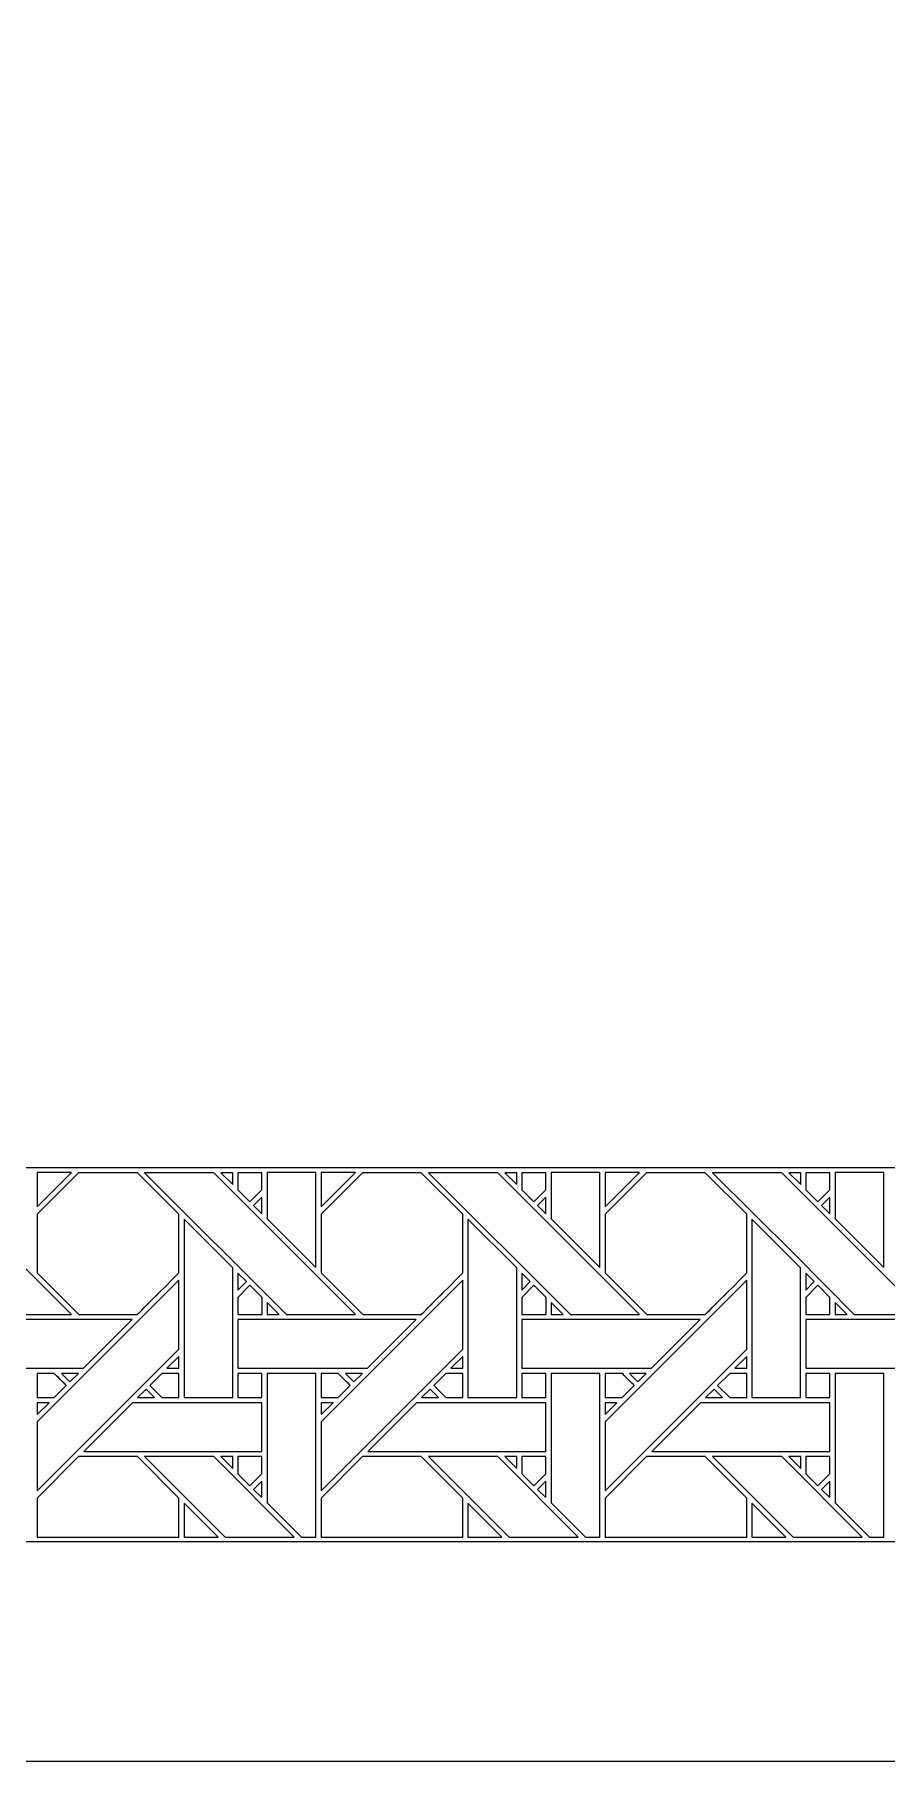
# Model space of a CAD drawing. Header units: inches. Extents: x 6.4 to 18.4, y 3.1 to 15.1.
# Drawn here: x 9.77 to 12.61, y 3.09 to 8.87 of the extents above; entities that cross this region are included whole.
import ezdxf

# ---------------------------------------------------------------- set-up
doc = ezdxf.new("R2010")
doc.units = ezdxf.units.IN
doc.header["$MEASUREMENT"] = 0
doc.layers.add('Design', color=7, linetype='Continuous', lineweight=0)

msp = doc.modelspace()

# ---------------------------------------------------------------- linework, layer by layer
at = {"layer": 'Design'}
for points, knots in [([(18.3821, 15.0948), (18.3821, 15.0948), (6.3829, 15.0948), (6.3829, 15.0948), (6.3829, 15.0948), (6.3829, 3.0948), (6.3829, 3.0948), (6.3829, 3.0948), (18.3829, 3.0948), (18.3829, 3.0948), (18.3829, 3.0948), (18.3829, 15.0948), (18.3829, 15.0948), (18.3829, 15.0948), (18.3821, 15.0948), (18.3821, 15.0948)], [0, 0, 0, 0, 1, 1, 1, 2, 2, 2, 3, 3, 3, 4, 4, 4, 5, 5, 5, 5]), ([(17.6485, 14.3611), (17.6485, 14.3611), (7.1165, 14.3611), (7.1165, 14.3611), (7.1165, 14.3611), (7.1165, 3.8284), (7.1165, 3.8284), (7.1165, 3.8284), (17.6492, 3.8284), (17.6492, 3.8284), (17.6492, 3.8284), (17.6492, 14.3611), (17.6492, 14.3611), (17.6492, 14.3611), (17.6485, 14.3611), (17.6485, 14.3611)], [0, 0, 0, 0, 1, 1, 1, 2, 2, 2, 3, 3, 3, 4, 4, 4, 5, 5, 5, 5]), ([(8.3676, 5.0795), (8.3676, 5.0795), (8.3676, 13.1101), (8.3676, 13.1101), (8.3676, 13.1101), (16.3981, 13.1101), (16.3981, 13.1101), (16.3981, 13.1101), (16.3981, 5.0795), (16.3981, 5.0795), (16.3981, 5.0795), (8.3676, 5.0795), (8.3676, 5.0795)], [0, 0, 0, 0, 1, 1, 1, 2, 2, 2, 3, 3, 3, 4, 4, 4, 4]), ([(9.1846, 5.0624), (9.1846, 5.0624), (9.4156, 5.0624), (9.4156, 5.0624), (9.4156, 5.0624), (9.8892, 4.5888), (9.8892, 4.5888), (9.8892, 4.5888), (9.6582, 4.5888), (9.6582, 4.5888), (9.6582, 4.5888), (9.1846, 5.0624), (9.1846, 5.0624)], [0, 0, 0, 0, 1, 1, 1, 2, 2, 2, 3, 3, 3, 4, 4, 4, 4]), ([(9.7742, 5.0628), (9.7742, 5.0628), (9.8889, 5.0628), (9.8889, 5.0628), (9.8889, 5.0628), (9.7742, 4.9481), (9.7742, 4.9481), (9.7742, 4.9481), (9.7742, 5.0628), (9.7742, 5.0628)], [0, 0, 0, 0, 1, 1, 1, 2, 2, 2, 3, 3, 3, 3]), ([(9.7742, 4.728), (9.7742, 4.728), (9.7742, 4.9237), (9.7742, 4.9237), (9.7742, 4.9237), (9.9129, 5.0624), (9.9129, 5.0624), (9.9129, 5.0624), (10.1091, 5.0624), (10.1091, 5.0624), (10.1091, 5.0624), (10.2478, 4.9237), (10.2478, 4.9237), (10.2478, 4.9237), (10.2478, 4.7274), (10.2478, 4.7274), (10.23, 4.7095), (10.1181, 4.5978), (10.1091, 4.5888), (10.1091, 4.5888), (9.9134, 4.5888), (9.9134, 4.5888), (9.9134, 4.5888), (9.7742, 4.728), (9.7742, 4.728)], [0, 0, 0, 0, 1, 1, 1, 2, 2, 2, 3, 3, 3, 4, 4, 4, 5, 5, 5, 6, 6, 6, 7, 7, 7, 8, 8, 8, 8]), ([(9.7742, 4.728), (9.7742, 4.728), (9.7742, 4.9237), (9.7742, 4.9237), (9.7742, 4.9237), (9.9129, 5.0624), (9.9129, 5.0624), (9.9129, 5.0624), (10.1091, 5.0624), (10.1091, 5.0624), (10.1091, 5.0624), (10.2478, 4.9237), (10.2478, 4.9237), (10.2478, 4.9237), (10.2478, 4.7274), (10.2478, 4.7274), (10.2299, 4.7094), (10.118, 4.5977), (10.1091, 4.5888), (10.1091, 4.5888), (9.9134, 4.5888), (9.9134, 4.5888), (9.9134, 4.5888), (9.7742, 4.728), (9.7742, 4.728)], [0, 0, 0, 0, 1, 1, 1, 2, 2, 2, 3, 3, 3, 4, 4, 4, 5, 5, 5, 6, 6, 6, 7, 7, 7, 8, 8, 8, 8]), ([(10.1334, 5.0624), (10.1334, 5.0624), (10.3643, 5.0624), (10.3643, 5.0624), (10.3643, 5.0624), (10.838, 4.5888), (10.838, 4.5888), (10.838, 4.5888), (10.6069, 4.5888), (10.6069, 4.5888), (10.6069, 4.5888), (10.1334, 5.0624), (10.1334, 5.0624)], [0, 0, 0, 0, 1, 1, 1, 2, 2, 2, 3, 3, 3, 4, 4, 4, 4]), ([(10.4279, 5.0624), (10.4279, 5.0624), (10.4279, 5.0226), (10.4279, 5.0226), (10.4279, 5.0226), (10.3884, 5.0624), (10.3884, 5.0624), (10.3884, 5.0624), (10.4279, 5.0624), (10.4279, 5.0624)], [0, 0, 0, 0, 1, 1, 1, 2, 2, 2, 3, 3, 3, 3]), ([(10.5253, 5.0624), (10.5253, 5.0624), (10.5253, 5.0048), (10.5253, 5.0048), (10.5253, 5.0048), (10.4854, 4.9648), (10.4854, 4.9648), (10.4854, 4.9648), (10.445, 5.0052), (10.445, 5.0052), (10.445, 5.0052), (10.445, 5.0624), (10.445, 5.0624), (10.445, 5.0624), (10.5253, 5.0624), (10.5253, 5.0624)], [0, 0, 0, 0, 1, 1, 1, 2, 2, 2, 3, 3, 3, 4, 4, 4, 5, 5, 5, 5]), ([(10.4854, 4.9648), (10.4854, 4.9648), (10.445, 5.0052), (10.445, 5.0052), (10.445, 5.0052), (10.445, 5.0624), (10.445, 5.0624), (10.445, 5.0624), (10.5253, 5.0624), (10.5253, 5.0624), (10.5253, 5.0624), (10.5253, 5.0048), (10.5253, 5.0048), (10.5253, 5.0048), (10.4854, 4.9648), (10.4854, 4.9648)], [0, 0, 0, 0, 1, 1, 1, 2, 2, 2, 3, 3, 3, 4, 4, 4, 5, 5, 5, 5]), ([(10.5429, 5.0628), (10.5429, 5.0628), (10.7058, 5.0628), (10.7058, 5.0628), (10.7058, 5.0628), (10.7058, 4.7452), (10.7058, 4.7452), (10.7058, 4.7452), (10.5429, 4.9081), (10.5429, 4.9081), (10.5429, 4.9081), (10.5429, 5.0628), (10.5429, 5.0628)], [0, 0, 0, 0, 1, 1, 1, 2, 2, 2, 3, 3, 3, 4, 4, 4, 4]), ([(10.7229, 5.0628), (10.7229, 5.0628), (10.8377, 5.0628), (10.8377, 5.0628), (10.8377, 5.0628), (10.7229, 4.9481), (10.7229, 4.9481), (10.7229, 4.9481), (10.7229, 5.0628), (10.7229, 5.0628)], [0, 0, 0, 0, 1, 1, 1, 2, 2, 2, 3, 3, 3, 3]), ([(10.7229, 4.728), (10.7229, 4.728), (10.7229, 4.9237), (10.7229, 4.9237), (10.7229, 4.9237), (10.8616, 5.0624), (10.8616, 5.0624), (10.8616, 5.0624), (11.0578, 5.0624), (11.0578, 5.0624), (11.0578, 5.0624), (11.1966, 4.9237), (11.1966, 4.9237), (11.1966, 4.9237), (11.1966, 4.7274), (11.1966, 4.7274), (11.1788, 4.7095), (11.0669, 4.5978), (11.0579, 4.5888), (11.0579, 4.5888), (10.8622, 4.5888), (10.8622, 4.5888), (10.8622, 4.5888), (10.7229, 4.728), (10.7229, 4.728)], [0, 0, 0, 0, 1, 1, 1, 2, 2, 2, 3, 3, 3, 4, 4, 4, 5, 5, 5, 6, 6, 6, 7, 7, 7, 8, 8, 8, 8]), ([(10.7229, 4.728), (10.7229, 4.728), (10.7229, 4.9237), (10.7229, 4.9237), (10.7229, 4.9237), (10.8616, 5.0624), (10.8616, 5.0624), (10.8616, 5.0624), (11.0578, 5.0624), (11.0578, 5.0624), (11.0578, 5.0624), (11.1966, 4.9237), (11.1966, 4.9237), (11.1966, 4.9237), (11.1966, 4.7274), (11.1966, 4.7274), (11.1786, 4.7094), (11.0668, 4.5977), (11.0579, 4.5888), (11.0579, 4.5888), (10.8622, 4.5888), (10.8622, 4.5888), (10.8622, 4.5888), (10.7229, 4.728), (10.7229, 4.728)], [0, 0, 0, 0, 1, 1, 1, 2, 2, 2, 3, 3, 3, 4, 4, 4, 5, 5, 5, 6, 6, 6, 7, 7, 7, 8, 8, 8, 8]), ([(11.0821, 5.0624), (11.0821, 5.0624), (11.313, 5.0624), (11.313, 5.0624), (11.313, 5.0624), (11.7867, 4.5888), (11.7867, 4.5888), (11.7867, 4.5888), (11.5557, 4.5888), (11.5557, 4.5888), (11.5557, 4.5888), (11.0821, 5.0624), (11.0821, 5.0624)], [0, 0, 0, 0, 1, 1, 1, 2, 2, 2, 3, 3, 3, 4, 4, 4, 4]), ([(11.3766, 5.0624), (11.3766, 5.0624), (11.3766, 5.0226), (11.3766, 5.0226), (11.3766, 5.0226), (11.3372, 5.0624), (11.3372, 5.0624), (11.3372, 5.0624), (11.3766, 5.0624), (11.3766, 5.0624)], [0, 0, 0, 0, 1, 1, 1, 2, 2, 2, 3, 3, 3, 3]), ([(11.474, 5.0624), (11.474, 5.0624), (11.474, 5.0048), (11.474, 5.0048), (11.474, 5.0048), (11.4341, 4.9648), (11.4341, 4.9648), (11.4341, 4.9648), (11.3938, 5.0052), (11.3938, 5.0052), (11.3938, 5.0052), (11.3938, 5.0624), (11.3938, 5.0624), (11.3938, 5.0624), (11.474, 5.0624), (11.474, 5.0624)], [0, 0, 0, 0, 1, 1, 1, 2, 2, 2, 3, 3, 3, 4, 4, 4, 5, 5, 5, 5]), ([(11.4341, 4.9648), (11.4341, 4.9648), (11.3938, 5.0052), (11.3938, 5.0052), (11.3938, 5.0052), (11.3938, 5.0624), (11.3938, 5.0624), (11.3938, 5.0624), (11.474, 5.0624), (11.474, 5.0624), (11.474, 5.0624), (11.474, 5.0048), (11.474, 5.0048), (11.474, 5.0048), (11.4341, 4.9648), (11.4341, 4.9648)], [0, 0, 0, 0, 1, 1, 1, 2, 2, 2, 3, 3, 3, 4, 4, 4, 5, 5, 5, 5]), ([(11.4916, 5.0628), (11.4916, 5.0628), (11.6545, 5.0628), (11.6545, 5.0628), (11.6545, 5.0628), (11.6545, 4.7452), (11.6545, 4.7452), (11.6545, 4.7452), (11.4916, 4.9081), (11.4916, 4.9081), (11.4916, 4.9081), (11.4916, 5.0628), (11.4916, 5.0628)], [0, 0, 0, 0, 1, 1, 1, 2, 2, 2, 3, 3, 3, 4, 4, 4, 4]), ([(11.6717, 5.0628), (11.6717, 5.0628), (11.7864, 5.0628), (11.7864, 5.0628), (11.7864, 5.0628), (11.6717, 4.9481), (11.6717, 4.9481), (11.6717, 4.9481), (11.6717, 5.0628), (11.6717, 5.0628)], [0, 0, 0, 0, 1, 1, 1, 2, 2, 2, 3, 3, 3, 3]), ([(11.6717, 4.728), (11.6717, 4.728), (11.6717, 4.9237), (11.6717, 4.9237), (11.6717, 4.9237), (11.8104, 5.0624), (11.8104, 5.0624), (11.8104, 5.0624), (12.0066, 5.0624), (12.0066, 5.0624), (12.0066, 5.0624), (12.1453, 4.9237), (12.1453, 4.9237), (12.1453, 4.9237), (12.1453, 4.7274), (12.1453, 4.7274), (12.1275, 4.7095), (12.0156, 4.5978), (12.0066, 4.5888), (12.0066, 4.5888), (11.8109, 4.5888), (11.8109, 4.5888), (11.8109, 4.5888), (11.6717, 4.728), (11.6717, 4.728)], [0, 0, 0, 0, 1, 1, 1, 2, 2, 2, 3, 3, 3, 4, 4, 4, 5, 5, 5, 6, 6, 6, 7, 7, 7, 8, 8, 8, 8]), ([(11.6717, 4.728), (11.6717, 4.728), (11.6717, 4.9237), (11.6717, 4.9237), (11.6717, 4.9237), (11.8104, 5.0624), (11.8104, 5.0624), (11.8104, 5.0624), (12.0066, 5.0624), (12.0066, 5.0624), (12.0066, 5.0624), (12.1453, 4.9237), (12.1453, 4.9237), (12.1453, 4.9237), (12.1453, 4.7274), (12.1453, 4.7274), (12.1274, 4.7094), (12.0155, 4.5977), (12.0066, 4.5888), (12.0066, 4.5888), (11.8109, 4.5888), (11.8109, 4.5888), (11.8109, 4.5888), (11.6717, 4.728), (11.6717, 4.728)], [0, 0, 0, 0, 1, 1, 1, 2, 2, 2, 3, 3, 3, 4, 4, 4, 5, 5, 5, 6, 6, 6, 7, 7, 7, 8, 8, 8, 8]), ([(12.3052, 4.7887), (12.3052, 4.7887), (12.0308, 5.0624), (12.0308, 5.0624), (12.0308, 5.0624), (12.2618, 5.0624), (12.2618, 5.0624), (12.2618, 5.0624), (12.7354, 4.5888), (12.7354, 4.5888), (12.7354, 4.5888), (12.5044, 4.5888), (12.5044, 4.5888), (12.5044, 4.5888), (12.3052, 4.7887), (12.3052, 4.7887)], [0, 0, 0, 0, 1, 1, 1, 2, 2, 2, 3, 3, 3, 4, 4, 4, 5, 5, 5, 5]), ([(12.3253, 5.0624), (12.3253, 5.0624), (12.3253, 5.0226), (12.3253, 5.0226), (12.3253, 5.0226), (12.2859, 5.0624), (12.2859, 5.0624), (12.2859, 5.0624), (12.3253, 5.0624), (12.3253, 5.0624)], [0, 0, 0, 0, 1, 1, 1, 2, 2, 2, 3, 3, 3, 3]), ([(12.4228, 5.0624), (12.4228, 5.0624), (12.4228, 5.0048), (12.4228, 5.0048), (12.4228, 5.0048), (12.3828, 4.9648), (12.3828, 4.9648), (12.3828, 4.9648), (12.3425, 5.0052), (12.3425, 5.0052), (12.3425, 5.0052), (12.3425, 5.0624), (12.3425, 5.0624), (12.3425, 5.0624), (12.4228, 5.0624), (12.4228, 5.0624)], [0, 0, 0, 0, 1, 1, 1, 2, 2, 2, 3, 3, 3, 4, 4, 4, 5, 5, 5, 5]), ([(12.3828, 4.9648), (12.3828, 4.9648), (12.3425, 5.0052), (12.3425, 5.0052), (12.3425, 5.0052), (12.3425, 5.0624), (12.3425, 5.0624), (12.3425, 5.0624), (12.4228, 5.0624), (12.4228, 5.0624), (12.4228, 5.0624), (12.4228, 5.0048), (12.4228, 5.0048), (12.4228, 5.0048), (12.3828, 4.9648), (12.3828, 4.9648)], [0, 0, 0, 0, 1, 1, 1, 2, 2, 2, 3, 3, 3, 4, 4, 4, 5, 5, 5, 5]), ([(12.4403, 5.0628), (12.4403, 5.0628), (12.6032, 5.0628), (12.6032, 5.0628), (12.6032, 5.0628), (12.6032, 4.7452), (12.6032, 4.7452), (12.6032, 4.7452), (12.4403, 4.9081), (12.4403, 4.9081), (12.4403, 4.9081), (12.4403, 5.0628), (12.4403, 5.0628)], [0, 0, 0, 0, 1, 1, 1, 2, 2, 2, 3, 3, 3, 4, 4, 4, 4]), ([(10.5253, 4.9806), (10.5253, 4.9806), (10.5253, 4.9254), (10.5253, 4.9254), (10.5253, 4.9254), (10.4976, 4.9528), (10.4976, 4.9528), (10.4976, 4.9528), (10.5253, 4.9806), (10.5253, 4.9806)], [0, 0, 0, 0, 1, 1, 1, 2, 2, 2, 3, 3, 3, 3]), ([(11.4741, 4.9806), (11.4741, 4.9806), (11.4741, 4.9254), (11.4741, 4.9254), (11.4741, 4.9254), (11.4463, 4.9528), (11.4463, 4.9528), (11.4463, 4.9528), (11.4741, 4.9806), (11.4741, 4.9806)], [0, 0, 0, 0, 1, 1, 1, 2, 2, 2, 3, 3, 3, 3]), ([(12.4228, 4.9806), (12.4228, 4.9806), (12.4228, 4.9254), (12.4228, 4.9254), (12.4228, 4.9254), (12.395, 4.9528), (12.395, 4.9528), (12.395, 4.9528), (12.4228, 4.9806), (12.4228, 4.9806)], [0, 0, 0, 0, 1, 1, 1, 2, 2, 2, 3, 3, 3, 3]), ([(10.4278, 4.7445), (10.4278, 4.7445), (10.4278, 4.3108), (10.4278, 4.3108), (10.4278, 4.3108), (10.265, 4.3108), (10.265, 4.3108), (10.265, 4.3108), (10.265, 4.9066), (10.265, 4.9066), (10.265, 4.9066), (10.4278, 4.7445), (10.4278, 4.7445)], [0, 0, 0, 0, 1, 1, 1, 2, 2, 2, 3, 3, 3, 4, 4, 4, 4]), ([(11.3765, 4.7445), (11.3765, 4.7445), (11.3765, 4.3108), (11.3765, 4.3108), (11.3765, 4.3108), (11.2137, 4.3108), (11.2137, 4.3108), (11.2137, 4.3108), (11.2137, 4.9066), (11.2137, 4.9066), (11.2137, 4.9066), (11.3765, 4.7445), (11.3765, 4.7445)], [0, 0, 0, 0, 1, 1, 1, 2, 2, 2, 3, 3, 3, 4, 4, 4, 4]), ([(12.3252, 4.7444), (12.3252, 4.7444), (12.3252, 4.3108), (12.3252, 4.3108), (12.3252, 4.3108), (12.1625, 4.3108), (12.1625, 4.3108), (12.1625, 4.3108), (12.1625, 4.9066), (12.1625, 4.9066), (12.1625, 4.9066), (12.3252, 4.7444), (12.3252, 4.7444)], [0, 0, 0, 0, 1, 1, 1, 2, 2, 2, 3, 3, 3, 4, 4, 4, 4]), ([(9.7742, 4.2294), (9.7742, 4.2294), (10.2479, 4.703), (10.2479, 4.703), (10.2479, 4.703), (10.2479, 4.473), (10.2479, 4.473), (10.2479, 4.473), (9.7742, 3.9994), (9.7742, 3.9994), (9.7742, 3.9994), (9.7742, 4.2294), (9.7742, 4.2294)], [0, 0, 0, 0, 1, 1, 1, 2, 2, 2, 3, 3, 3, 4, 4, 4, 4]), ([(10.4451, 4.6702), (10.4451, 4.6702), (10.4451, 4.727), (10.4451, 4.727), (10.4451, 4.727), (10.4733, 4.6984), (10.4733, 4.6984), (10.4733, 4.6984), (10.4451, 4.6702), (10.4451, 4.6702)], [0, 0, 0, 0, 1, 1, 1, 2, 2, 2, 3, 3, 3, 3]), ([(10.5257, 4.5885), (10.5257, 4.5885), (10.4451, 4.5885), (10.4451, 4.5885), (10.4451, 4.5885), (10.4451, 4.6458), (10.4451, 4.6458), (10.4451, 4.6458), (10.4854, 4.6861), (10.4854, 4.6861), (10.4854, 4.6861), (10.5257, 4.6458), (10.5257, 4.6458), (10.5257, 4.6458), (10.5257, 4.5885), (10.5257, 4.5885)], [0, 0, 0, 0, 1, 1, 1, 2, 2, 2, 3, 3, 3, 4, 4, 4, 5, 5, 5, 5]), ([(10.4451, 4.5885), (10.4451, 4.5885), (10.4451, 4.6458), (10.4451, 4.6458), (10.4451, 4.6458), (10.4854, 4.6861), (10.4854, 4.6861), (10.4854, 4.6861), (10.5257, 4.6458), (10.5257, 4.6458), (10.5257, 4.6458), (10.5257, 4.5885), (10.5257, 4.5885), (10.5257, 4.5885), (10.4451, 4.5885), (10.4451, 4.5885)], [0, 0, 0, 0, 1, 1, 1, 2, 2, 2, 3, 3, 3, 4, 4, 4, 5, 5, 5, 5]), ([(10.7229, 4.2294), (10.7229, 4.2294), (11.1966, 4.703), (11.1966, 4.703), (11.1966, 4.703), (11.1966, 4.473), (11.1966, 4.473), (11.1966, 4.473), (10.7229, 3.9994), (10.7229, 3.9994), (10.7229, 3.9994), (10.7229, 4.2294), (10.7229, 4.2294)], [0, 0, 0, 0, 1, 1, 1, 2, 2, 2, 3, 3, 3, 4, 4, 4, 4]), ([(11.3938, 4.6702), (11.3938, 4.6702), (11.3938, 4.727), (11.3938, 4.727), (11.3938, 4.727), (11.422, 4.6984), (11.422, 4.6984), (11.422, 4.6984), (11.3938, 4.6702), (11.3938, 4.6702)], [0, 0, 0, 0, 1, 1, 1, 2, 2, 2, 3, 3, 3, 3]), ([(11.4745, 4.5885), (11.4745, 4.5885), (11.3938, 4.5885), (11.3938, 4.5885), (11.3938, 4.5885), (11.3938, 4.6458), (11.3938, 4.6458), (11.3938, 4.6458), (11.4341, 4.6861), (11.4341, 4.6861), (11.4341, 4.6861), (11.4745, 4.6458), (11.4745, 4.6458), (11.4745, 4.6458), (11.4745, 4.5885), (11.4745, 4.5885)], [0, 0, 0, 0, 1, 1, 1, 2, 2, 2, 3, 3, 3, 4, 4, 4, 5, 5, 5, 5]), ([(11.3938, 4.5885), (11.3938, 4.5885), (11.3938, 4.6458), (11.3938, 4.6458), (11.3938, 4.6458), (11.4341, 4.6861), (11.4341, 4.6861), (11.4341, 4.6861), (11.4745, 4.6458), (11.4745, 4.6458), (11.4745, 4.6458), (11.4745, 4.5885), (11.4745, 4.5885), (11.4745, 4.5885), (11.3938, 4.5885), (11.3938, 4.5885)], [0, 0, 0, 0, 1, 1, 1, 2, 2, 2, 3, 3, 3, 4, 4, 4, 5, 5, 5, 5]), ([(11.6717, 4.2294), (11.6717, 4.2294), (12.1453, 4.7031), (12.1453, 4.7031), (12.1453, 4.7031), (12.1453, 4.473), (12.1453, 4.473), (12.1453, 4.473), (11.6717, 3.9994), (11.6717, 3.9994), (11.6717, 3.9994), (11.6717, 4.2294), (11.6717, 4.2294)], [0, 0, 0, 0, 1, 1, 1, 2, 2, 2, 3, 3, 3, 4, 4, 4, 4]), ([(12.3425, 4.6702), (12.3425, 4.6702), (12.3425, 4.727), (12.3425, 4.727), (12.3425, 4.727), (12.3707, 4.6984), (12.3707, 4.6984), (12.3707, 4.6984), (12.3425, 4.6702), (12.3425, 4.6702)], [0, 0, 0, 0, 1, 1, 1, 2, 2, 2, 3, 3, 3, 3]), ([(12.4232, 4.5885), (12.4232, 4.5885), (12.3425, 4.5885), (12.3425, 4.5885), (12.3425, 4.5885), (12.3425, 4.6458), (12.3425, 4.6458), (12.3425, 4.6458), (12.3829, 4.6861), (12.3829, 4.6861), (12.3829, 4.6861), (12.4232, 4.6458), (12.4232, 4.6458), (12.4232, 4.6458), (12.4232, 4.5885), (12.4232, 4.5885)], [0, 0, 0, 0, 1, 1, 1, 2, 2, 2, 3, 3, 3, 4, 4, 4, 5, 5, 5, 5]), ([(12.3829, 4.6861), (12.3829, 4.6861), (12.4232, 4.6458), (12.4232, 4.6458), (12.4232, 4.6458), (12.4232, 4.5885), (12.4232, 4.5885), (12.4232, 4.5885), (12.3425, 4.5885), (12.3425, 4.5885), (12.3425, 4.5885), (12.3425, 4.6458), (12.3425, 4.6458), (12.3425, 4.6458), (12.3829, 4.6861), (12.3829, 4.6861)], [0, 0, 0, 0, 1, 1, 1, 2, 2, 2, 3, 3, 3, 4, 4, 4, 5, 5, 5, 5]), ([(10.5827, 4.5888), (10.5827, 4.5888), (10.543, 4.5888), (10.543, 4.5888), (10.543, 4.5888), (10.543, 4.6286), (10.543, 4.6286), (10.543, 4.6286), (10.5827, 4.5888), (10.5827, 4.5888)], [0, 0, 0, 0, 1, 1, 1, 2, 2, 2, 3, 3, 3, 3]), ([(11.5314, 4.5888), (11.5314, 4.5888), (11.4917, 4.5888), (11.4917, 4.5888), (11.4917, 4.5888), (11.4917, 4.6285), (11.4917, 4.6285), (11.4917, 4.6285), (11.5314, 4.5888), (11.5314, 4.5888)], [0, 0, 0, 0, 1, 1, 1, 2, 2, 2, 3, 3, 3, 3]), ([(12.4802, 4.5888), (12.4802, 4.5888), (12.4405, 4.5888), (12.4405, 4.5888), (12.4405, 4.5888), (12.4405, 4.6286), (12.4405, 4.6286), (12.4405, 4.6286), (12.4802, 4.5888), (12.4802, 4.5888)], [0, 0, 0, 0, 1, 1, 1, 2, 2, 2, 3, 3, 3, 3]), ([(9.4964, 4.4088), (9.4964, 4.4088), (9.4964, 4.5715), (9.4964, 4.5715), (9.4964, 4.5715), (10.0921, 4.5715), (10.0921, 4.5715), (10.0921, 4.5715), (9.9293, 4.4088), (9.9293, 4.4088), (9.9293, 4.4088), (9.4964, 4.4088), (9.4964, 4.4088)], [0, 0, 0, 0, 1, 1, 1, 2, 2, 2, 3, 3, 3, 4, 4, 4, 4]), ([(10.4451, 4.4088), (10.4451, 4.4088), (10.4451, 4.5715), (10.4451, 4.5715), (10.4451, 4.5715), (11.0408, 4.5715), (11.0408, 4.5715), (11.0408, 4.5715), (10.8781, 4.4088), (10.8781, 4.4088), (10.8781, 4.4088), (10.4451, 4.4088), (10.4451, 4.4088)], [0, 0, 0, 0, 1, 1, 1, 2, 2, 2, 3, 3, 3, 4, 4, 4, 4]), ([(11.3938, 4.4088), (11.3938, 4.4088), (11.3938, 4.5715), (11.3938, 4.5715), (11.3938, 4.5715), (11.9895, 4.5715), (11.9895, 4.5715), (11.9895, 4.5715), (11.8268, 4.4088), (11.8268, 4.4088), (11.8268, 4.4088), (11.3938, 4.4088), (11.3938, 4.4088)], [0, 0, 0, 0, 1, 1, 1, 2, 2, 2, 3, 3, 3, 4, 4, 4, 4]), ([(12.3425, 4.4088), (12.3425, 4.4088), (12.3425, 4.5715), (12.3425, 4.5715), (12.3425, 4.5715), (12.9382, 4.5715), (12.9382, 4.5715), (12.9382, 4.5715), (12.7755, 4.4088), (12.7755, 4.4088), (12.7755, 4.4088), (12.3425, 4.4088), (12.3425, 4.4088)], [0, 0, 0, 0, 1, 1, 1, 2, 2, 2, 3, 3, 3, 4, 4, 4, 4]), ([(10.2081, 4.4089), (10.2081, 4.4089), (10.2479, 4.4486), (10.2479, 4.4486), (10.2479, 4.4486), (10.2479, 4.4089), (10.2479, 4.4089), (10.2479, 4.4089), (10.2081, 4.4089), (10.2081, 4.4089)], [0, 0, 0, 0, 1, 1, 1, 2, 2, 2, 3, 3, 3, 3]), ([(11.1568, 4.4089), (11.1568, 4.4089), (11.1966, 4.4486), (11.1966, 4.4486), (11.1966, 4.4486), (11.1966, 4.4089), (11.1966, 4.4089), (11.1966, 4.4089), (11.1568, 4.4089), (11.1568, 4.4089)], [0, 0, 0, 0, 1, 1, 1, 2, 2, 2, 3, 3, 3, 3]), ([(12.1056, 4.4089), (12.1056, 4.4089), (12.1453, 4.4486), (12.1453, 4.4486), (12.1453, 4.4486), (12.1453, 4.4089), (12.1453, 4.4089), (12.1453, 4.4089), (12.1056, 4.4089), (12.1056, 4.4089)], [0, 0, 0, 0, 1, 1, 1, 2, 2, 2, 3, 3, 3, 3]), ([(9.8716, 4.3512), (9.8716, 4.3512), (9.8312, 4.3107), (9.8312, 4.3107), (9.8312, 4.3107), (9.7742, 4.3107), (9.7742, 4.3107), (9.7742, 4.3107), (9.7742, 4.3915), (9.7742, 4.3915), (9.7742, 4.3915), (9.8313, 4.3915), (9.8313, 4.3915), (9.8364, 4.3864), (9.8672, 4.3556), (9.8716, 4.3512)], [0, 0, 0, 0, 1, 1, 1, 2, 2, 2, 3, 3, 3, 4, 4, 4, 5, 5, 5, 5]), ([(9.7742, 4.3915), (9.7742, 4.3915), (9.8313, 4.3915), (9.8313, 4.3915), (9.8313, 4.3915), (9.8716, 4.3512), (9.8716, 4.3512), (9.8716, 4.3512), (9.8312, 4.3107), (9.8312, 4.3107), (9.8312, 4.3107), (9.7742, 4.3107), (9.7742, 4.3107), (9.7742, 4.3107), (9.7742, 4.3915), (9.7742, 4.3915)], [0, 0, 0, 0, 1, 1, 1, 2, 2, 2, 3, 3, 3, 4, 4, 4, 5, 5, 5, 5]), ([(9.9121, 4.3916), (9.9121, 4.3916), (9.8838, 4.3634), (9.8838, 4.3634), (9.8838, 4.3634), (9.8556, 4.3916), (9.8556, 4.3916), (9.8556, 4.3916), (9.9121, 4.3916), (9.9121, 4.3916)], [0, 0, 0, 0, 1, 1, 1, 2, 2, 2, 3, 3, 3, 3]), ([(10.2479, 4.3107), (10.2479, 4.3107), (10.1907, 4.3107), (10.1907, 4.3107), (10.1907, 4.3107), (10.1504, 4.3511), (10.1504, 4.3511), (10.1504, 4.3511), (10.1908, 4.3915), (10.1908, 4.3915), (10.1908, 4.3915), (10.2479, 4.3915), (10.2479, 4.3915), (10.2479, 4.3915), (10.2479, 4.3107), (10.2479, 4.3107)], [0, 0, 0, 0, 1, 1, 1, 2, 2, 2, 3, 3, 3, 4, 4, 4, 5, 5, 5, 5]), ([(10.1504, 4.3511), (10.1504, 4.3511), (10.1908, 4.3915), (10.1908, 4.3915), (10.1908, 4.3915), (10.2479, 4.3915), (10.2479, 4.3915), (10.2479, 4.3915), (10.2479, 4.3107), (10.2479, 4.3107), (10.2479, 4.3107), (10.1907, 4.3107), (10.1907, 4.3107), (10.1907, 4.3107), (10.1504, 4.3511), (10.1504, 4.3511)], [0, 0, 0, 0, 1, 1, 1, 2, 2, 2, 3, 3, 3, 4, 4, 4, 5, 5, 5, 5]), ([(10.5253, 4.3107), (10.5253, 4.3107), (10.4451, 4.3107), (10.4451, 4.3107), (10.4451, 4.3107), (10.4451, 4.3915), (10.4451, 4.3915), (10.4451, 4.3915), (10.5253, 4.3915), (10.5253, 4.3915), (10.5253, 4.3915), (10.5253, 4.3107), (10.5253, 4.3107)], [0, 0, 0, 0, 1, 1, 1, 2, 2, 2, 3, 3, 3, 4, 4, 4, 4]), ([(10.4451, 4.3915), (10.4451, 4.3915), (10.5253, 4.3915), (10.5253, 4.3915), (10.5253, 4.3915), (10.5253, 4.3107), (10.5253, 4.3107), (10.5253, 4.3107), (10.4451, 4.3107), (10.4451, 4.3107), (10.4451, 4.3107), (10.4451, 4.3915), (10.4451, 4.3915)], [0, 0, 0, 0, 1, 1, 1, 2, 2, 2, 3, 3, 3, 4, 4, 4, 4]), ([(10.7058, 3.8448), (10.7058, 3.8448), (10.6575, 3.8448), (10.6575, 3.8448), (10.6575, 3.8448), (10.5429, 3.9594), (10.5429, 3.9594), (10.5429, 3.9594), (10.5429, 4.3916), (10.5429, 4.3916), (10.5429, 4.3916), (10.7058, 4.3916), (10.7058, 4.3916), (10.7058, 4.3916), (10.7058, 3.8448), (10.7058, 3.8448)], [0, 0, 0, 0, 1, 1, 1, 2, 2, 2, 3, 3, 3, 4, 4, 4, 5, 5, 5, 5]), ([(10.8203, 4.3512), (10.8203, 4.3512), (10.7799, 4.3107), (10.7799, 4.3107), (10.7799, 4.3107), (10.7229, 4.3107), (10.7229, 4.3107), (10.7229, 4.3107), (10.7229, 4.3915), (10.7229, 4.3915), (10.7229, 4.3915), (10.78, 4.3915), (10.78, 4.3915), (10.7851, 4.3864), (10.8159, 4.3556), (10.8203, 4.3512)], [0, 0, 0, 0, 1, 1, 1, 2, 2, 2, 3, 3, 3, 4, 4, 4, 5, 5, 5, 5]), ([(10.7229, 4.3915), (10.7229, 4.3915), (10.78, 4.3915), (10.78, 4.3915), (10.7852, 4.3863), (10.816, 4.3555), (10.8203, 4.3512), (10.8203, 4.3512), (10.7799, 4.3107), (10.7799, 4.3107), (10.7799, 4.3107), (10.7229, 4.3107), (10.7229, 4.3107), (10.7229, 4.3107), (10.7229, 4.3915), (10.7229, 4.3915)], [0, 0, 0, 0, 1, 1, 1, 2, 2, 2, 3, 3, 3, 4, 4, 4, 5, 5, 5, 5]), ([(10.8608, 4.3916), (10.8608, 4.3916), (10.8325, 4.3634), (10.8325, 4.3634), (10.8325, 4.3634), (10.8044, 4.3916), (10.8044, 4.3916), (10.8044, 4.3916), (10.8608, 4.3916), (10.8608, 4.3916)], [0, 0, 0, 0, 1, 1, 1, 2, 2, 2, 3, 3, 3, 3]), ([(11.1966, 4.3107), (11.1966, 4.3107), (11.1395, 4.3107), (11.1395, 4.3107), (11.1395, 4.3107), (11.0991, 4.3511), (11.0991, 4.3511), (11.0991, 4.3511), (11.1396, 4.3915), (11.1396, 4.3915), (11.1396, 4.3915), (11.1966, 4.3915), (11.1966, 4.3915), (11.1966, 4.3915), (11.1966, 4.3107), (11.1966, 4.3107)], [0, 0, 0, 0, 1, 1, 1, 2, 2, 2, 3, 3, 3, 4, 4, 4, 5, 5, 5, 5]), ([(11.0991, 4.3511), (11.0991, 4.3511), (11.1396, 4.3915), (11.1396, 4.3915), (11.1396, 4.3915), (11.1966, 4.3915), (11.1966, 4.3915), (11.1966, 4.3915), (11.1966, 4.3107), (11.1966, 4.3107), (11.1966, 4.3107), (11.1395, 4.3107), (11.1395, 4.3107), (11.1395, 4.3107), (11.0991, 4.3511), (11.0991, 4.3511)], [0, 0, 0, 0, 1, 1, 1, 2, 2, 2, 3, 3, 3, 4, 4, 4, 5, 5, 5, 5]), ([(11.474, 4.3107), (11.474, 4.3107), (11.3938, 4.3107), (11.3938, 4.3107), (11.3938, 4.3107), (11.3938, 4.3915), (11.3938, 4.3915), (11.3938, 4.3915), (11.474, 4.3915), (11.474, 4.3915), (11.474, 4.3915), (11.474, 4.3107), (11.474, 4.3107)], [0, 0, 0, 0, 1, 1, 1, 2, 2, 2, 3, 3, 3, 4, 4, 4, 4]), ([(11.3938, 4.3915), (11.3938, 4.3915), (11.474, 4.3915), (11.474, 4.3915), (11.474, 4.3915), (11.474, 4.3107), (11.474, 4.3107), (11.474, 4.3107), (11.3938, 4.3107), (11.3938, 4.3107), (11.3938, 4.3107), (11.3938, 4.3915), (11.3938, 4.3915)], [0, 0, 0, 0, 1, 1, 1, 2, 2, 2, 3, 3, 3, 4, 4, 4, 4]), ([(11.6545, 3.8448), (11.6545, 3.8448), (11.6062, 3.8448), (11.6062, 3.8448), (11.6062, 3.8448), (11.4916, 3.9594), (11.4916, 3.9594), (11.4916, 3.9594), (11.4916, 4.3916), (11.4916, 4.3916), (11.4916, 4.3916), (11.6545, 4.3916), (11.6545, 4.3916), (11.6545, 4.3916), (11.6545, 3.8448), (11.6545, 3.8448)], [0, 0, 0, 0, 1, 1, 1, 2, 2, 2, 3, 3, 3, 4, 4, 4, 5, 5, 5, 5]), ([(11.7691, 4.3512), (11.7691, 4.3512), (11.7286, 4.3107), (11.7286, 4.3107), (11.7286, 4.3107), (11.6717, 4.3107), (11.6717, 4.3107), (11.6717, 4.3107), (11.6717, 4.3915), (11.6717, 4.3915), (11.6717, 4.3915), (11.7287, 4.3915), (11.7287, 4.3915), (11.7339, 4.3864), (11.7646, 4.3556), (11.7691, 4.3512)], [0, 0, 0, 0, 1, 1, 1, 2, 2, 2, 3, 3, 3, 4, 4, 4, 5, 5, 5, 5]), ([(11.6717, 4.3915), (11.6717, 4.3915), (11.7287, 4.3915), (11.7287, 4.3915), (11.7337, 4.3865), (11.7645, 4.3557), (11.7691, 4.3512), (11.7691, 4.3512), (11.7286, 4.3107), (11.7286, 4.3107), (11.7286, 4.3107), (11.6717, 4.3107), (11.6717, 4.3107), (11.6717, 4.3107), (11.6717, 4.3915), (11.6717, 4.3915)], [0, 0, 0, 0, 1, 1, 1, 2, 2, 2, 3, 3, 3, 4, 4, 4, 5, 5, 5, 5]), ([(11.8095, 4.3916), (11.8095, 4.3916), (11.7813, 4.3634), (11.7813, 4.3634), (11.7813, 4.3634), (11.7531, 4.3916), (11.7531, 4.3916), (11.7531, 4.3916), (11.8095, 4.3916), (11.8095, 4.3916)], [0, 0, 0, 0, 1, 1, 1, 2, 2, 2, 3, 3, 3, 3]), ([(12.1453, 4.3107), (12.1453, 4.3107), (12.0882, 4.3107), (12.0882, 4.3107), (12.0882, 4.3107), (12.0479, 4.3511), (12.0479, 4.3511), (12.0479, 4.3511), (12.0883, 4.3915), (12.0883, 4.3915), (12.0883, 4.3915), (12.1453, 4.3915), (12.1453, 4.3915), (12.1453, 4.3915), (12.1453, 4.3107), (12.1453, 4.3107)], [0, 0, 0, 0, 1, 1, 1, 2, 2, 2, 3, 3, 3, 4, 4, 4, 5, 5, 5, 5]), ([(12.0479, 4.3511), (12.0479, 4.3511), (12.0883, 4.3915), (12.0883, 4.3915), (12.0883, 4.3915), (12.1453, 4.3915), (12.1453, 4.3915), (12.1453, 4.3915), (12.1453, 4.3107), (12.1453, 4.3107), (12.1453, 4.3107), (12.0882, 4.3107), (12.0882, 4.3107), (12.0882, 4.3107), (12.0479, 4.3511), (12.0479, 4.3511)], [0, 0, 0, 0, 1, 1, 1, 2, 2, 2, 3, 3, 3, 4, 4, 4, 5, 5, 5, 5]), ([(12.4228, 4.3107), (12.4228, 4.3107), (12.3425, 4.3107), (12.3425, 4.3107), (12.3425, 4.3107), (12.3425, 4.3915), (12.3425, 4.3915), (12.3425, 4.3915), (12.4228, 4.3915), (12.4228, 4.3915), (12.4228, 4.3915), (12.4228, 4.3107), (12.4228, 4.3107)], [0, 0, 0, 0, 1, 1, 1, 2, 2, 2, 3, 3, 3, 4, 4, 4, 4]), ([(12.4228, 4.3915), (12.4228, 4.3915), (12.4228, 4.3107), (12.4228, 4.3107), (12.4228, 4.3107), (12.3425, 4.3107), (12.3425, 4.3107), (12.3425, 4.3107), (12.3425, 4.3915), (12.3425, 4.3915), (12.3425, 4.3915), (12.4228, 4.3915), (12.4228, 4.3915)], [0, 0, 0, 0, 1, 1, 1, 2, 2, 2, 3, 3, 3, 4, 4, 4, 4]), ([(12.6032, 3.8448), (12.6032, 3.8448), (12.5549, 3.8448), (12.5549, 3.8448), (12.5549, 3.8448), (12.4403, 3.9594), (12.4403, 3.9594), (12.4403, 3.9594), (12.4403, 4.3916), (12.4403, 4.3916), (12.4403, 4.3916), (12.6032, 4.3916), (12.6032, 4.3916), (12.6032, 4.3916), (12.6032, 3.8448), (12.6032, 3.8448)], [0, 0, 0, 0, 1, 1, 1, 2, 2, 2, 3, 3, 3, 4, 4, 4, 5, 5, 5, 5]), ([(10.1666, 4.3108), (10.1666, 4.3108), (10.11, 4.3108), (10.11, 4.3108), (10.11, 4.3108), (10.1383, 4.339), (10.1383, 4.339), (10.1383, 4.339), (10.1666, 4.3108), (10.1666, 4.3108)], [0, 0, 0, 0, 1, 1, 1, 2, 2, 2, 3, 3, 3, 3]), ([(11.1153, 4.3108), (11.1153, 4.3108), (11.0588, 4.3108), (11.0588, 4.3108), (11.0588, 4.3108), (11.087, 4.339), (11.087, 4.339), (11.087, 4.339), (11.1153, 4.3108), (11.1153, 4.3108)], [0, 0, 0, 0, 1, 1, 1, 2, 2, 2, 3, 3, 3, 3]), ([(12.064, 4.3108), (12.064, 4.3108), (12.0075, 4.3108), (12.0075, 4.3108), (12.0075, 4.3108), (12.0358, 4.339), (12.0358, 4.339), (12.0358, 4.339), (12.064, 4.3108), (12.064, 4.3108)], [0, 0, 0, 0, 1, 1, 1, 2, 2, 2, 3, 3, 3, 3]), ([(9.814, 4.2936), (9.814, 4.2936), (9.7742, 4.2538), (9.7742, 4.2538), (9.7742, 4.2538), (9.7742, 4.2936), (9.7742, 4.2936), (9.7742, 4.2936), (9.814, 4.2936), (9.814, 4.2936)], [0, 0, 0, 0, 1, 1, 1, 2, 2, 2, 3, 3, 3, 3]), ([(9.93, 4.1308), (9.93, 4.1308), (10.0929, 4.2936), (10.0929, 4.2936), (10.0929, 4.2936), (10.5253, 4.2936), (10.5253, 4.2936), (10.5253, 4.2936), (10.5253, 4.1308), (10.5253, 4.1308), (10.5253, 4.1308), (9.93, 4.1308), (9.93, 4.1308)], [0, 0, 0, 0, 1, 1, 1, 2, 2, 2, 3, 3, 3, 4, 4, 4, 4]), ([(10.7628, 4.2936), (10.7628, 4.2936), (10.7229, 4.2538), (10.7229, 4.2538), (10.7229, 4.2538), (10.7229, 4.2936), (10.7229, 4.2936), (10.7229, 4.2936), (10.7628, 4.2936), (10.7628, 4.2936)], [0, 0, 0, 0, 1, 1, 1, 2, 2, 2, 3, 3, 3, 3]), ([(10.8788, 4.1308), (10.8788, 4.1308), (11.0416, 4.2936), (11.0416, 4.2936), (11.0416, 4.2936), (11.4741, 4.2936), (11.4741, 4.2936), (11.4741, 4.2936), (11.4741, 4.1308), (11.4741, 4.1308), (11.4741, 4.1308), (10.8788, 4.1308), (10.8788, 4.1308)], [0, 0, 0, 0, 1, 1, 1, 2, 2, 2, 3, 3, 3, 4, 4, 4, 4]), ([(11.7115, 4.2936), (11.7115, 4.2936), (11.6717, 4.2538), (11.6717, 4.2538), (11.6717, 4.2538), (11.6717, 4.2936), (11.6717, 4.2936), (11.6717, 4.2936), (11.7115, 4.2936), (11.7115, 4.2936)], [0, 0, 0, 0, 1, 1, 1, 2, 2, 2, 3, 3, 3, 3]), ([(11.8275, 4.1308), (11.8275, 4.1308), (11.9904, 4.2936), (11.9904, 4.2936), (11.9904, 4.2936), (12.4228, 4.2936), (12.4228, 4.2936), (12.4228, 4.2936), (12.4228, 4.1308), (12.4228, 4.1308), (12.4228, 4.1308), (11.8275, 4.1308), (11.8275, 4.1308)], [0, 0, 0, 0, 1, 1, 1, 2, 2, 2, 3, 3, 3, 4, 4, 4, 4]), ([(10.2478, 3.8448), (10.2478, 3.8448), (9.7742, 3.8448), (9.7742, 3.8448), (9.7742, 3.8448), (9.7742, 3.9749), (9.7742, 3.9749), (9.7742, 3.9749), (9.9129, 4.1136), (9.9129, 4.1136), (9.9129, 4.1136), (10.1091, 4.1136), (10.1091, 4.1136), (10.1091, 4.1136), (10.2478, 3.9749), (10.2478, 3.9749), (10.2478, 3.9749), (10.2478, 3.8448), (10.2478, 3.8448)], [0, 0, 0, 0, 1, 1, 1, 2, 2, 2, 3, 3, 3, 4, 4, 4, 5, 5, 5, 6, 6, 6, 6]), ([(10.2478, 3.8448), (10.2478, 3.8448), (9.7742, 3.8448), (9.7742, 3.8448), (9.7742, 3.8448), (9.7742, 3.9749), (9.7742, 3.9749), (9.7742, 3.9749), (9.9129, 4.1136), (9.9129, 4.1136), (9.9129, 4.1136), (10.1091, 4.1136), (10.1091, 4.1136), (10.1091, 4.1136), (10.2478, 3.9749), (10.2478, 3.9749), (10.2478, 3.9749), (10.2478, 3.8448), (10.2478, 3.8448)], [0, 0, 0, 0, 1, 1, 1, 2, 2, 2, 3, 3, 3, 4, 4, 4, 5, 5, 5, 6, 6, 6, 6]), ([(10.403, 3.8448), (10.403, 3.8448), (10.1334, 4.1137), (10.1334, 4.1137), (10.1334, 4.1137), (10.3643, 4.1137), (10.3643, 4.1137), (10.3643, 4.1137), (10.6332, 3.8448), (10.6332, 3.8448), (10.6332, 3.8448), (10.403, 3.8448), (10.403, 3.8448)], [0, 0, 0, 0, 1, 1, 1, 2, 2, 2, 3, 3, 3, 4, 4, 4, 4]), ([(10.4279, 4.1137), (10.4279, 4.1137), (10.4279, 4.0739), (10.4279, 4.0739), (10.4279, 4.0739), (10.3884, 4.1137), (10.3884, 4.1137), (10.3884, 4.1137), (10.4279, 4.1137), (10.4279, 4.1137)], [0, 0, 0, 0, 1, 1, 1, 2, 2, 2, 3, 3, 3, 3]), ([(10.5253, 4.0561), (10.5253, 4.0561), (10.4854, 4.0161), (10.4854, 4.0161), (10.4854, 4.0161), (10.445, 4.0564), (10.445, 4.0564), (10.445, 4.0564), (10.445, 4.1137), (10.445, 4.1137), (10.445, 4.1137), (10.5253, 4.1137), (10.5253, 4.1137), (10.5253, 4.1137), (10.5253, 4.0561), (10.5253, 4.0561)], [0, 0, 0, 0, 1, 1, 1, 2, 2, 2, 3, 3, 3, 4, 4, 4, 5, 5, 5, 5]), ([(10.4854, 4.0161), (10.4854, 4.0161), (10.445, 4.0564), (10.445, 4.0564), (10.445, 4.0564), (10.445, 4.1137), (10.445, 4.1137), (10.445, 4.1137), (10.5253, 4.1137), (10.5253, 4.1137), (10.5253, 4.1137), (10.5253, 4.0561), (10.5253, 4.0561), (10.5253, 4.0561), (10.4854, 4.0161), (10.4854, 4.0161)], [0, 0, 0, 0, 1, 1, 1, 2, 2, 2, 3, 3, 3, 4, 4, 4, 5, 5, 5, 5]), ([(11.1966, 3.8448), (11.1966, 3.8448), (10.7229, 3.8448), (10.7229, 3.8448), (10.7229, 3.8448), (10.7229, 3.9749), (10.7229, 3.9749), (10.7229, 3.9749), (10.8616, 4.1136), (10.8616, 4.1136), (10.8616, 4.1136), (11.0578, 4.1136), (11.0578, 4.1136), (11.0578, 4.1136), (11.1966, 3.9749), (11.1966, 3.9749), (11.1966, 3.9749), (11.1966, 3.8448), (11.1966, 3.8448)], [0, 0, 0, 0, 1, 1, 1, 2, 2, 2, 3, 3, 3, 4, 4, 4, 5, 5, 5, 6, 6, 6, 6]), ([(11.1966, 3.8448), (11.1966, 3.8448), (10.7229, 3.8448), (10.7229, 3.8448), (10.7229, 3.8448), (10.7229, 3.9749), (10.7229, 3.9749), (10.7229, 3.9749), (10.8616, 4.1136), (10.8616, 4.1136), (10.8616, 4.1136), (11.0578, 4.1136), (11.0578, 4.1136), (11.0578, 4.1136), (11.1966, 3.9749), (11.1966, 3.9749), (11.1966, 3.9749), (11.1966, 3.8448), (11.1966, 3.8448)], [0, 0, 0, 0, 1, 1, 1, 2, 2, 2, 3, 3, 3, 4, 4, 4, 5, 5, 5, 6, 6, 6, 6]), ([(11.3517, 3.8448), (11.3517, 3.8448), (11.0821, 4.1137), (11.0821, 4.1137), (11.0821, 4.1137), (11.313, 4.1137), (11.313, 4.1137), (11.313, 4.1137), (11.582, 3.8448), (11.582, 3.8448), (11.582, 3.8448), (11.3517, 3.8448), (11.3517, 3.8448)], [0, 0, 0, 0, 1, 1, 1, 2, 2, 2, 3, 3, 3, 4, 4, 4, 4]), ([(11.3766, 4.1137), (11.3766, 4.1137), (11.3766, 4.0739), (11.3766, 4.0739), (11.3766, 4.0739), (11.3372, 4.1137), (11.3372, 4.1137), (11.3372, 4.1137), (11.3766, 4.1137), (11.3766, 4.1137)], [0, 0, 0, 0, 1, 1, 1, 2, 2, 2, 3, 3, 3, 3]), ([(11.474, 4.0561), (11.474, 4.0561), (11.4341, 4.0161), (11.4341, 4.0161), (11.4341, 4.0161), (11.3938, 4.0564), (11.3938, 4.0564), (11.3938, 4.0564), (11.3938, 4.1137), (11.3938, 4.1137), (11.3938, 4.1137), (11.474, 4.1137), (11.474, 4.1137), (11.474, 4.1137), (11.474, 4.0561), (11.474, 4.0561)], [0, 0, 0, 0, 1, 1, 1, 2, 2, 2, 3, 3, 3, 4, 4, 4, 5, 5, 5, 5]), ([(11.4341, 4.0161), (11.4341, 4.0161), (11.3938, 4.0564), (11.3938, 4.0564), (11.3938, 4.0564), (11.3938, 4.1137), (11.3938, 4.1137), (11.3938, 4.1137), (11.474, 4.1137), (11.474, 4.1137), (11.474, 4.1137), (11.474, 4.0561), (11.474, 4.0561), (11.474, 4.0561), (11.4341, 4.0161), (11.4341, 4.0161)], [0, 0, 0, 0, 1, 1, 1, 2, 2, 2, 3, 3, 3, 4, 4, 4, 5, 5, 5, 5]), ([(12.1453, 3.8448), (12.1453, 3.8448), (11.6717, 3.8448), (11.6717, 3.8448), (11.6717, 3.8448), (11.6717, 3.9749), (11.6717, 3.9749), (11.6717, 3.9749), (11.8104, 4.1136), (11.8104, 4.1136), (11.8104, 4.1136), (12.0066, 4.1136), (12.0066, 4.1136), (12.0066, 4.1136), (12.1453, 3.9749), (12.1453, 3.9749), (12.1453, 3.9749), (12.1453, 3.8448), (12.1453, 3.8448)], [0, 0, 0, 0, 1, 1, 1, 2, 2, 2, 3, 3, 3, 4, 4, 4, 5, 5, 5, 6, 6, 6, 6]), ([(12.1453, 3.8448), (12.1453, 3.8448), (11.6717, 3.8448), (11.6717, 3.8448), (11.6717, 3.8448), (11.6717, 3.9749), (11.6717, 3.9749), (11.6717, 3.9749), (11.8104, 4.1136), (11.8104, 4.1136), (11.8104, 4.1136), (12.0066, 4.1136), (12.0066, 4.1136), (12.0066, 4.1136), (12.1453, 3.9749), (12.1453, 3.9749), (12.1453, 3.9749), (12.1453, 3.8448), (12.1453, 3.8448)], [0, 0, 0, 0, 1, 1, 1, 2, 2, 2, 3, 3, 3, 4, 4, 4, 5, 5, 5, 6, 6, 6, 6]), ([(12.3004, 3.8448), (12.3004, 3.8448), (12.0308, 4.1137), (12.0308, 4.1137), (12.0308, 4.1137), (12.2618, 4.1137), (12.2618, 4.1137), (12.2618, 4.1137), (12.5307, 3.8448), (12.5307, 3.8448), (12.5307, 3.8448), (12.3004, 3.8448), (12.3004, 3.8448)], [0, 0, 0, 0, 1, 1, 1, 2, 2, 2, 3, 3, 3, 4, 4, 4, 4]), ([(12.3253, 4.1137), (12.3253, 4.1137), (12.3253, 4.0739), (12.3253, 4.0739), (12.3253, 4.0739), (12.2859, 4.1137), (12.2859, 4.1137), (12.2859, 4.1137), (12.3253, 4.1137), (12.3253, 4.1137)], [0, 0, 0, 0, 1, 1, 1, 2, 2, 2, 3, 3, 3, 3]), ([(12.4228, 4.0561), (12.4228, 4.0561), (12.3828, 4.0161), (12.3828, 4.0161), (12.3828, 4.0161), (12.3425, 4.0564), (12.3425, 4.0564), (12.3425, 4.0564), (12.3425, 4.1137), (12.3425, 4.1137), (12.3425, 4.1137), (12.4228, 4.1137), (12.4228, 4.1137), (12.4228, 4.1137), (12.4228, 4.0561), (12.4228, 4.0561)], [0, 0, 0, 0, 1, 1, 1, 2, 2, 2, 3, 3, 3, 4, 4, 4, 5, 5, 5, 5]), ([(12.3828, 4.0161), (12.3828, 4.0161), (12.3425, 4.0564), (12.3425, 4.0564), (12.3425, 4.0564), (12.3425, 4.1137), (12.3425, 4.1137), (12.3425, 4.1137), (12.4228, 4.1137), (12.4228, 4.1137), (12.4228, 4.1137), (12.4228, 4.0561), (12.4228, 4.0561), (12.4228, 4.0561), (12.3828, 4.0161), (12.3828, 4.0161)], [0, 0, 0, 0, 1, 1, 1, 2, 2, 2, 3, 3, 3, 4, 4, 4, 5, 5, 5, 5]), ([(10.5253, 4.0318), (10.5253, 4.0318), (10.5253, 3.9767), (10.5253, 3.9767), (10.5253, 3.9767), (10.4976, 4.0041), (10.4976, 4.0041), (10.4976, 4.0041), (10.5253, 4.0318), (10.5253, 4.0318)], [0, 0, 0, 0, 1, 1, 1, 2, 2, 2, 3, 3, 3, 3]), ([(11.4741, 4.0318), (11.4741, 4.0318), (11.4741, 3.9767), (11.4741, 3.9767), (11.4741, 3.9767), (11.4463, 4.0041), (11.4463, 4.0041), (11.4463, 4.0041), (11.4741, 4.0318), (11.4741, 4.0318)], [0, 0, 0, 0, 1, 1, 1, 2, 2, 2, 3, 3, 3, 3]), ([(12.4228, 4.0318), (12.4228, 4.0318), (12.4228, 3.9767), (12.4228, 3.9767), (12.4228, 3.9767), (12.395, 4.0041), (12.395, 4.0041), (12.395, 4.0041), (12.4228, 4.0318), (12.4228, 4.0318)], [0, 0, 0, 0, 1, 1, 1, 2, 2, 2, 3, 3, 3, 3]), ([(10.265, 3.8448), (10.265, 3.8448), (10.265, 3.9579), (10.265, 3.9579), (10.265, 3.9579), (10.3786, 3.8448), (10.3786, 3.8448), (10.3786, 3.8448), (10.265, 3.8448), (10.265, 3.8448)], [0, 0, 0, 0, 1, 1, 1, 2, 2, 2, 3, 3, 3, 3]), ([(11.2137, 3.8448), (11.2137, 3.8448), (11.2137, 3.9579), (11.2137, 3.9579), (11.2137, 3.9579), (11.3273, 3.8448), (11.3273, 3.8448), (11.3273, 3.8448), (11.2137, 3.8448), (11.2137, 3.8448)], [0, 0, 0, 0, 1, 1, 1, 2, 2, 2, 3, 3, 3, 3]), ([(12.1625, 3.8448), (12.1625, 3.8448), (12.1625, 3.9579), (12.1625, 3.9579), (12.1625, 3.9579), (12.276, 3.8448), (12.276, 3.8448), (12.276, 3.8448), (12.1625, 3.8448), (12.1625, 3.8448)], [0, 0, 0, 0, 1, 1, 1, 2, 2, 2, 3, 3, 3, 3])]:
    msp.add_open_spline(points, degree=3, knots=knots, dxfattribs=at)

doc.saveas('drawing.dxf')
